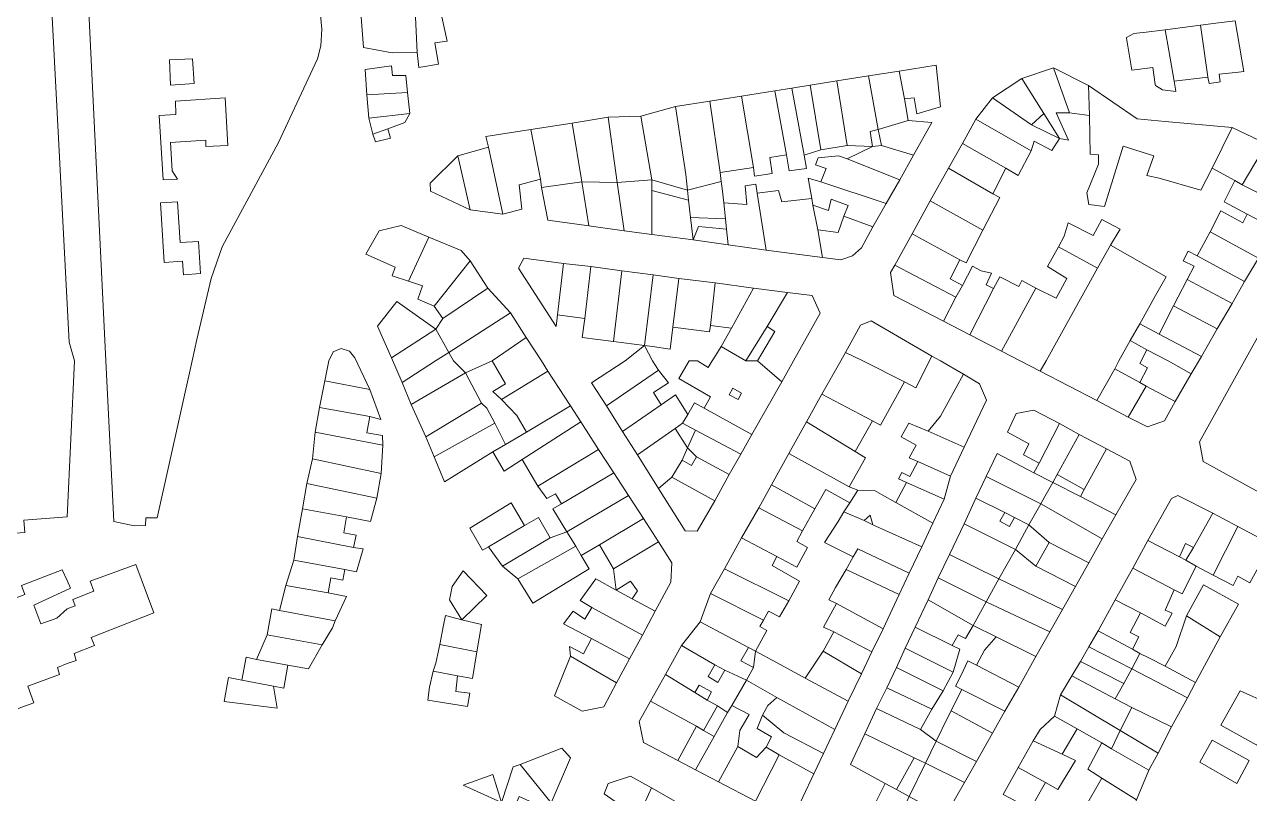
# Model space of a CAD drawing. Header units: inches. Extents: x 1138763 to 1140867, y 1050756 to 1053008.
# Drawn here: x 1140433.3 to 1140718.9, y 1051905.1 to 1052084.5 of the extents above; entities that cross this region are included whole.
import ezdxf

# ---------------------------------------------------------------- set-up
doc = ezdxf.new("R2010")
doc.units = ezdxf.units.IN
doc.header["$MEASUREMENT"] = 0
doc.layers.add('LimEdif_AM', color=44, linetype='Continuous', lineweight=5)

msp = doc.modelspace()

# ---------------------------------------------------------------- linework, layer by layer
at = {"layer": 'LimEdif_AM'}
for points in [[(1140523.94, 1052096.25), (1140527.94, 1052098.25), (1140530.56, 1052086.25), (1140531.81, 1052080.62), (1140528.94, 1052080.25), (1140529.81, 1052075.25), (1140525.19, 1052074.5), (1140524.81, 1052078), (1140523.94, 1052096.25)], [(1140458.81, 1051967.5), (1140454.06, 1051968.5), (1140452.19, 1052006), (1140447.94, 1052093.87), (1140500.44, 1052094.62), (1140501.69, 1052092.5), (1140502.56, 1052083.37), (1140502.31, 1052079.5), (1140501.56, 1052076.5), (1140492.44, 1052057), (1140479.31, 1052032.62), (1140476.81, 1052025.25), (1140473.44, 1052011), (1140472.31, 1052006), (1140464.19, 1051969.37), (1140461.56, 1051969.37), (1140461.44, 1051967.62), (1140458.81, 1051967.5)], [(1140524.81, 1052078), (1140518.94, 1052077.87), (1140512.31, 1052079.12), (1140511.06, 1052095.37), (1140523.94, 1052096.25), (1140524.81, 1052078)], [(1140367.69, 1052092.5), (1140439.31, 1052093.75), (1140443.69, 1052010.37), (1140444.94, 1052006), (1140443.19, 1051969.62), (1140433.06, 1051968.87), (1140433.31, 1051966), (1140424.44, 1051965.37)], [(1140700.04, 1052078.46), (1140701.31, 1052071.25), (1140701.61, 1052069.37), (1140701.69, 1052068.87), (1140698.56, 1052069.25), (1140696.94, 1052070.25), (1140696.91, 1052070.47), (1140696.31, 1052074.5), (1140691.44, 1052073.87), (1140690.22, 1052081.29), (1140690.19, 1052081.5), (1140691.94, 1052082.37), (1140693.33, 1052082.54), (1140694.15, 1052082.64), (1140699.19, 1052083.25), (1140700.04, 1052078.46)], [(1140709.19, 1052072.25), (1140709.14, 1052072.24), (1140701.31, 1052071.25), (1140700.04, 1052078.46), (1140699.19, 1052083.25), (1140707.44, 1052084.37), (1140709.19, 1052072.25)], [(1140711.64, 1052071.06), (1140709.44, 1052070.75), (1140709.2, 1052072.21), (1140709.19, 1052072.25), (1140707.44, 1052084.37), (1140711.62, 1052084.89), (1140715.56, 1052085.37), (1140717.56, 1052073.5), (1140716.31, 1052073.36), (1140711.81, 1052072.87), (1140712.06, 1052071.12), (1140711.64, 1052071.06)], [(1140467.31, 1052070.37), (1140472.81, 1052070.75), (1140472.44, 1052076.5), (1140467.06, 1052076.25), (1140467.31, 1052070.37)], [(1140467.31, 1052070.37), (1140467.06, 1052076.25), (1140472.44, 1052076.5), (1140472.81, 1052070.75), (1140467.31, 1052070.37)], [(1140522.56, 1052068.62), (1140513.06, 1052068.12), (1140512.69, 1052074), (1140518.81, 1052074.87), (1140519.06, 1052072.62), (1140522.19, 1052072.62), (1140522.56, 1052068.62)], [(1140638.44, 1052067.12), (1140637.19, 1052073.62), (1140645.81, 1052075), (1140646.81, 1052065.25), (1140641.31, 1052063.62), (1140640.69, 1052067.37), (1140638.44, 1052067.12)], [(1140665.81, 1052071.87), (1140673.19, 1052074.37), (1140676.94, 1052063.87), (1140673.81, 1052063.87), (1140676.69, 1052057.5), (1140674.56, 1052057.87), (1140670.94, 1052063.75), (1140665.81, 1052071.87)], [(1140673.19, 1052074.37), (1140681.31, 1052070.25), (1140681.56, 1052063.25), (1140676.94, 1052063.87), (1140673.19, 1052074.37)], [(1140616.44, 1052070.37), (1140622.69, 1052071.37), (1140625.06, 1052056.25), (1140618.94, 1052055.25), (1140616.44, 1052070.37)], [(1140622.69, 1052071.37), (1140630.06, 1052072.5), (1140632.31, 1052060), (1140630.44, 1052059.5), (1140630.94, 1052056), (1140625.06, 1052056.25), (1140622.69, 1052071.37)], [(1140630.06, 1052072.5), (1140637.19, 1052073.62), (1140638.44, 1052067.12), (1140639.31, 1052062.12), (1140632.31, 1052060), (1140630.06, 1052072.5)], [(1140658.94, 1052067.37), (1140665.81, 1052071.87), (1140670.94, 1052063.75), (1140668.06, 1052061.12), (1140658.94, 1052067.37)], [(1140522.56, 1052068.62), (1140523.06, 1052063.75), (1140513.56, 1052062.62), (1140513.06, 1052068.12), (1140522.56, 1052068.62)], [(1140600.44, 1052067.75), (1140608.19, 1052069), (1140610.94, 1052054.12), (1140607.06, 1052053.5), (1140607.56, 1052049.75), (1140603.44, 1052049.12), (1140603.19, 1052051.12), (1140600.44, 1052067.75)], [(1140608.19, 1052069), (1140612.19, 1052069.62), (1140615.06, 1052054), (1140615.56, 1052050.87), (1140611.56, 1052050.37), (1140610.94, 1052054.12), (1140608.19, 1052069)], [(1140612.19, 1052069.62), (1140616.44, 1052070.37), (1140618.94, 1052055.25), (1140615.06, 1052054), (1140612.19, 1052069.62)], [(1140681.31, 1052070.25), (1140692.69, 1052062.5), (1140699.19, 1052061.87), (1140714.81, 1052060.5), (1140710.19, 1052051), (1140707.56, 1052045.87), (1140697.81, 1052048.62), (1140694.94, 1052049.25), (1140696.56, 1052053.87), (1140689.44, 1052056.12), (1140685.06, 1052042), (1140681.44, 1052042.5), (1140680.94, 1052045.25), (1140683.69, 1052051.87), (1140683.69, 1052054.12), (1140681.69, 1052054.25), (1140681.56, 1052063.25), (1140681.31, 1052070.25)], [(1140465.56, 1052048.25), (1140468.94, 1052048.37), (1140467.69, 1052050.37), (1140467.31, 1052057), (1140475.56, 1052057.5), (1140475.56, 1052056), (1140480.69, 1052056.25), (1140480.06, 1052067.37), (1140468.44, 1052066.62), (1140468.56, 1052063.5), (1140464.69, 1052063.25), (1140465.56, 1052048.25)], [(1140465.56, 1052048.25), (1140464.69, 1052063.25), (1140468.56, 1052063.5), (1140468.44, 1052066.62), (1140480.06, 1052067.37), (1140480.69, 1052056.25), (1140475.56, 1052056), (1140475.56, 1052057.5), (1140467.31, 1052057), (1140467.69, 1052050.37), (1140468.94, 1052048.37), (1140465.56, 1052048.25)], [(1140585.06, 1052065.37), (1140593.06, 1052066.62), (1140595.44, 1052050), (1140595.69, 1052047.87), (1140587.81, 1052045.87), (1140587.44, 1052049.5), (1140585.06, 1052065.37)], [(1140593.06, 1052066.62), (1140600.44, 1052067.75), (1140603.19, 1052051.12), (1140595.44, 1052050), (1140593.06, 1052066.62)], [(1140655.06, 1052062.37), (1140658.94, 1052067.37), (1140668.06, 1052061.12), (1140674.56, 1052057.87), (1140672.81, 1052055.12), (1140668.69, 1052057.25), (1140667.94, 1052055), (1140655.06, 1052062.37)], [(1140523.06, 1052063.75), (1140521.94, 1052061.62), (1140517.94, 1052060.12), (1140514.44, 1052058.87), (1140513.56, 1052062.62), (1140523.06, 1052063.75)], [(1140560.94, 1052061.5), (1140569.31, 1052062.87), (1140571.44, 1052047.62), (1140563.19, 1052047.75), (1140560.94, 1052061.5)], [(1140569.31, 1052062.87), (1140576.94, 1052063.12), (1140579.56, 1052048.25), (1140571.44, 1052047.62), (1140569.31, 1052062.87)], [(1140576.94, 1052063.12), (1140585.06, 1052065.37), (1140587.44, 1052049.5), (1140587.81, 1052045.87), (1140579.56, 1052048.25), (1140576.94, 1052063.12)], [(1140681.56, 1052063.25), (1140681.69, 1052054.25), (1140683.69, 1052054.12), (1140683.69, 1052051.87), (1140680.94, 1052045.25), (1140681.44, 1052042.5), (1140685.06, 1052042), (1140689.44, 1052056.12), (1140696.56, 1052053.87), (1140694.94, 1052049.25), (1140697.81, 1052048.62), (1140707.56, 1052045.87), (1140710.19, 1052051), (1140715.44, 1052048.12), (1140712.94, 1052043.12), (1140718.31, 1052040.25), (1140717.31, 1052038.25), (1140712.19, 1052041), (1140709.69, 1052036.12), (1140706.69, 1052030.5), (1140704.56, 1052031.62), (1140703.44, 1052029.37), (1140705.94, 1052028.12), (1140704.31, 1052025), (1140701.19, 1052018.87), (1140697.81, 1052012.25), (1140693.31, 1052014.62), (1140696.94, 1052021.25), (1140699.44, 1052025.62), (1140686.44, 1052033), (1140688.69, 1052036.75), (1140684.44, 1052039), (1140682.44, 1052035.25), (1140676.56, 1052038.25), (1140675.69, 1052035.12), (1140674.31, 1052032.62), (1140671.81, 1052028), (1140676.31, 1052025.25), (1140673.81, 1052020.62), (1140669.06, 1052023), (1140665.81, 1052024.75), (1140665.06, 1052023.37), (1140660.69, 1052025.62), (1140659.19, 1052022.87), (1140657.44, 1052023.75), (1140658.69, 1052026.5), (1140656.31, 1052027), (1140654.31, 1052028.12), (1140651.94, 1052023.62), (1140649.06, 1052025.12), (1140651.31, 1052029.62), (1140652.81, 1052028.87), (1140656.69, 1052036.5), (1140660.69, 1052044.12), (1140659.06, 1052045), (1140662.06, 1052051), (1140664.94, 1052049.25), (1140667.94, 1052055), (1140668.69, 1052057.25), (1140672.81, 1052055.12), (1140674.56, 1052057.87), (1140676.69, 1052057.5), (1140673.81, 1052063.87), (1140676.94, 1052063.87), (1140681.56, 1052063.25)], [(1140670.94, 1052063.75), (1140674.56, 1052057.87), (1140668.06, 1052061.12), (1140670.94, 1052063.75)], [(1140517.94, 1052060.12), (1140518.56, 1052058), (1140515.06, 1052057.12), (1140514.44, 1052058.87), (1140517.94, 1052060.12)], [(1140541.44, 1052055.87), (1140540.81, 1052058.37), (1140551.31, 1052060), (1140553.56, 1052048.37), (1140548.56, 1052047.12), (1140549.19, 1052041.37), (1140544.81, 1052040.25), (1140541.44, 1052055.87)], [(1140551.31, 1052060), (1140560.94, 1052061.5), (1140563.19, 1052047.75), (1140553.81, 1052046.5), (1140553.56, 1052048.37), (1140551.31, 1052060)], [(1140633.06, 1052056.25), (1140630.94, 1052056), (1140630.44, 1052059.5), (1140632.31, 1052060), (1140633.06, 1052056.25)], [(1140639.31, 1052062.12), (1140644.81, 1052061.62), (1140640.56, 1052054), (1140633.06, 1052056.25), (1140632.31, 1052060), (1140639.31, 1052062.12)], [(1140651.94, 1052056.75), (1140655.06, 1052062.37), (1140667.94, 1052055), (1140664.94, 1052049.25), (1140662.06, 1052051), (1140651.94, 1052056.75)], [(1140714.81, 1052060.5), (1140722.81, 1052056.62), (1140717.19, 1052047.12), (1140715.44, 1052048.12), (1140710.19, 1052051), (1140714.81, 1052060.5)], [(1140534.31, 1052053.87), (1140541.44, 1052055.87), (1140544.81, 1052040.25), (1140537.19, 1052041.25), (1140534.31, 1052053.87)], [(1140630.94, 1052056), (1140625.06, 1052053.12), (1140623.06, 1052053.87), (1140618.31, 1052053.37), (1140617.69, 1052051.75), (1140620.19, 1052050.87), (1140618.94, 1052047.75), (1140615.94, 1052048.62), (1140616.81, 1052043.87), (1140609.81, 1052043.12), (1140609.06, 1052045.75), (1140604.06, 1052045.12), (1140603.81, 1052047.25), (1140601.31, 1052046.87), (1140601.69, 1052042.5), (1140596.31, 1052042.87), (1140595.94, 1052046.25), (1140595.69, 1052047.87), (1140595.44, 1052050), (1140603.19, 1052051.12), (1140603.44, 1052049.12), (1140607.56, 1052049.75), (1140607.06, 1052053.5), (1140610.94, 1052054.12), (1140611.56, 1052050.37), (1140615.56, 1052050.87), (1140615.06, 1052054), (1140618.94, 1052055.25), (1140625.06, 1052056.25), (1140630.94, 1052056)], [(1140633.06, 1052056.25), (1140640.56, 1052054), (1140637.31, 1052048.25), (1140625.06, 1052053.12), (1140630.94, 1052056), (1140633.06, 1052056.25)], [(1140648.69, 1052051), (1140651.94, 1052056.75), (1140662.06, 1052051), (1140659.06, 1052045), (1140648.69, 1052051)], [(1140722.81, 1052056.62), (1140730.44, 1052052.75), (1140731.69, 1052048.75), (1140727.69, 1052041.87), (1140717.19, 1052047.12), (1140722.81, 1052056.62)], [(1140537.19, 1052041.25), (1140527.94, 1052045.62), (1140527.81, 1052047.5), (1140534.31, 1052053.87), (1140537.19, 1052041.25)], [(1140637.31, 1052048.25), (1140634.19, 1052042.75), (1140618.94, 1052047.75), (1140620.19, 1052050.87), (1140617.69, 1052051.75), (1140618.31, 1052053.37), (1140623.06, 1052053.87), (1140625.06, 1052053.12), (1140637.31, 1052048.25)], [(1140618.94, 1052047.75), (1140634.19, 1052042.75), (1140631.06, 1052037.25), (1140624.31, 1052039.75), (1140625.31, 1052042.25), (1140621.31, 1052043.75), (1140620.69, 1052041.12), (1140617.06, 1052042.37), (1140616.81, 1052043.87), (1140615.94, 1052048.62), (1140618.94, 1052047.75)], [(1140659.06, 1052045), (1140660.69, 1052044.12), (1140656.69, 1052036.5), (1140644.44, 1052043.37), (1140648.69, 1052051), (1140659.06, 1052045)], [(1140563.19, 1052047.75), (1140564.81, 1052037.5), (1140555.31, 1052038.87), (1140553.81, 1052046.5), (1140563.19, 1052047.75)], [(1140571.44, 1052047.62), (1140573.06, 1052036.37), (1140564.81, 1052037.5), (1140563.19, 1052047.75), (1140571.44, 1052047.62)], [(1140579.56, 1052048.25), (1140579.56, 1052045.75), (1140579.56, 1052035.5), (1140573.06, 1052036.37), (1140571.44, 1052047.62), (1140579.56, 1052048.25)], [(1140587.81, 1052045.87), (1140588.06, 1052043.5), (1140579.56, 1052045.75), (1140579.56, 1052048.25), (1140587.81, 1052045.87)], [(1140588.06, 1052043.5), (1140588.56, 1052039.5), (1140589.19, 1052034.25), (1140579.56, 1052035.5), (1140579.56, 1052045.75), (1140588.06, 1052043.5)], [(1140595.69, 1052047.87), (1140595.94, 1052046.25), (1140596.31, 1052042.87), (1140596.69, 1052039.12), (1140588.56, 1052039.5), (1140588.06, 1052043.5), (1140587.81, 1052045.87), (1140595.69, 1052047.87)], [(1140604.06, 1052045.12), (1140606.19, 1052031.87), (1140597.31, 1052033.12), (1140596.94, 1052036.75), (1140596.69, 1052039.12), (1140596.31, 1052042.87), (1140601.69, 1052042.5), (1140601.31, 1052046.87), (1140603.81, 1052047.25), (1140604.06, 1052045.12)], [(1140616.81, 1052043.87), (1140617.06, 1052042.37), (1140618.19, 1052036.62), (1140619.31, 1052030.12), (1140606.19, 1052031.87), (1140604.06, 1052045.12), (1140609.06, 1052045.75), (1140609.81, 1052043.12), (1140616.81, 1052043.87)], [(1140717.19, 1052047.12), (1140727.69, 1052041.87), (1140724.81, 1052036.87), (1140718.31, 1052040.25), (1140712.94, 1052043.12), (1140715.44, 1052048.12), (1140717.19, 1052047.12)], [(1140470.31, 1052026.12), (1140474.31, 1052026.37), (1140473.81, 1052033.87), (1140469.56, 1052033.62), (1140468.94, 1052043.12), (1140464.94, 1052042.87), (1140465.81, 1052029), (1140470.06, 1052029.25), (1140470.31, 1052026.12)], [(1140470.31, 1052026.12), (1140470.06, 1052029.25), (1140465.81, 1052029), (1140464.94, 1052042.87), (1140468.94, 1052043.12), (1140469.56, 1052033.62), (1140473.81, 1052033.87), (1140474.31, 1052026.37), (1140470.31, 1052026.12)], [(1140624.31, 1052039.75), (1140622.94, 1052036), (1140618.19, 1052036.62), (1140617.06, 1052042.37), (1140620.69, 1052041.12), (1140621.31, 1052043.75), (1140625.31, 1052042.25), (1140624.31, 1052039.75)], [(1140656.69, 1052036.5), (1140652.81, 1052028.87), (1140651.31, 1052029.62), (1140640.19, 1052035.62), (1140644.44, 1052043.37), (1140656.69, 1052036.5)], [(1140631.06, 1052037.25), (1140628.44, 1052032.37), (1140626.31, 1052030.5), (1140623.56, 1052029.62), (1140619.31, 1052030.12), (1140618.19, 1052036.62), (1140622.94, 1052036), (1140624.31, 1052039.75), (1140631.06, 1052037.25)], [(1140724.81, 1052036.87), (1140720.94, 1052030), (1140709.69, 1052036.12), (1140712.19, 1052041), (1140717.31, 1052038.25), (1140718.31, 1052040.25), (1140724.81, 1052036.87)], [(1140527.56, 1052034.87), (1140522.81, 1052024.62), (1140518.94, 1052025.87), (1140519.69, 1052027.87), (1140512.81, 1052030.87), (1140515.94, 1052036.37), (1140521.06, 1052037.62), (1140527.56, 1052034.87)], [(1140596.69, 1052039.12), (1140596.94, 1052036.75), (1140590.44, 1052037.37), (1140589.19, 1052034.25), (1140588.56, 1052039.5), (1140596.69, 1052039.12)], [(1140596.94, 1052036.75), (1140597.31, 1052033.12), (1140589.19, 1052034.25), (1140590.44, 1052037.37), (1140596.94, 1052036.75)], [(1140686.44, 1052033), (1140683.44, 1052027.62), (1140674.31, 1052032.62), (1140675.69, 1052035.12), (1140676.56, 1052038.25), (1140682.44, 1052035.25), (1140684.44, 1052039), (1140688.69, 1052036.75), (1140686.44, 1052033)], [(1140527.56, 1052034.87), (1140535.06, 1052031.75), (1140537.19, 1052029.37), (1140528.81, 1052018.75), (1140524.94, 1052020.37), (1140526.06, 1052023.5), (1140522.81, 1052024.62), (1140527.56, 1052034.87)], [(1140651.31, 1052029.62), (1140649.06, 1052025.12), (1140651.94, 1052023.62), (1140650.44, 1052020.87), (1140636.19, 1052028.37), (1140640.19, 1052035.62), (1140651.31, 1052029.62)], [(1140709.69, 1052036.12), (1140720.94, 1052030), (1140717.69, 1052024.5), (1140706.69, 1052030.5), (1140709.69, 1052036.12)], [(1140683.44, 1052027.62), (1140671.44, 1052006), (1140670.06, 1052003.62), (1140665.44, 1052006), (1140661.06, 1052008.25), (1140669.06, 1052023), (1140673.81, 1052020.62), (1140676.31, 1052025.25), (1140671.81, 1052028), (1140674.31, 1052032.62), (1140683.44, 1052027.62)], [(1140686.44, 1052033), (1140699.44, 1052025.62), (1140696.94, 1052021.25), (1140693.31, 1052014.62), (1140691.06, 1052010.75), (1140688.44, 1052006), (1140687.44, 1052004.12), (1140683.31, 1051996.75), (1140670.06, 1052003.62), (1140671.44, 1052006), (1140683.44, 1052027.62), (1140686.44, 1052033)], [(1140706.69, 1052030.5), (1140717.69, 1052024.5), (1140714.81, 1052019.37), (1140704.31, 1052025), (1140705.94, 1052028.12), (1140703.44, 1052029.37), (1140704.56, 1052031.62), (1140706.69, 1052030.5)], [(1140537.19, 1052029.37), (1140541.31, 1052023), (1140530.81, 1052015.87), (1140528.81, 1052018.75), (1140537.19, 1052029.37)], [(1140558.94, 1052028.75), (1140557.56, 1052016.75), (1140557.19, 1052014), (1140548.44, 1052027.62), (1140549.69, 1052030), (1140558.94, 1052028.75)], [(1140558.94, 1052028.75), (1140565.31, 1052028), (1140563.94, 1052015.87), (1140557.56, 1052016.75), (1140558.94, 1052028.75)], [(1140650.44, 1052020.87), (1140647.56, 1052015.25), (1140635.94, 1052021.25), (1140635.19, 1052026.62), (1140636.19, 1052028.37), (1140650.44, 1052020.87)], [(1140565.31, 1052028), (1140572.56, 1052027), (1140570.56, 1052010.5), (1140563.31, 1052011.5), (1140563.94, 1052015.87), (1140565.31, 1052028)], [(1140572.56, 1052027), (1140579.81, 1052026.12), (1140577.81, 1052009.62), (1140570.56, 1052010.5), (1140572.56, 1052027)], [(1140579.81, 1052026.12), (1140585.81, 1052025.25), (1140584.44, 1052013.87), (1140583.81, 1052008.75), (1140579.69, 1052009.37), (1140577.81, 1052009.62), (1140579.81, 1052026.12)], [(1140659.19, 1052022.87), (1140653.69, 1052012.12), (1140647.56, 1052015.25), (1140650.44, 1052020.87), (1140651.94, 1052023.62), (1140654.31, 1052028.12), (1140656.31, 1052027), (1140658.69, 1052026.5), (1140657.44, 1052023.75), (1140659.19, 1052022.87)], [(1140669.06, 1052023), (1140661.06, 1052008.25), (1140653.69, 1052012.12), (1140659.19, 1052022.87), (1140660.69, 1052025.62), (1140665.06, 1052023.37), (1140665.81, 1052024.75), (1140669.06, 1052023)], [(1140541.31, 1052023), (1140546.56, 1052017.25), (1140532.19, 1052008), (1140529.19, 1052013.37), (1140530.81, 1052015.87), (1140541.31, 1052023)], [(1140585.81, 1052025.25), (1140594.31, 1052024.25), (1140593.19, 1052014.25), (1140592.94, 1052012.75), (1140584.44, 1052013.87), (1140585.81, 1052025.25)], [(1140594.31, 1052024.25), (1140603.19, 1052023), (1140598.06, 1052013.62), (1140593.19, 1052014.25), (1140594.31, 1052024.25)], [(1140603.19, 1052023), (1140611.19, 1052022), (1140606.44, 1052014), (1140601.44, 1052006), (1140595.69, 1052009.37), (1140598.06, 1052013.62), (1140603.19, 1052023)], [(1140714.81, 1052019.37), (1140711.31, 1052013.5), (1140701.19, 1052018.87), (1140704.31, 1052025), (1140714.81, 1052019.37)], [(1140529.19, 1052013.37), (1140518.81, 1052006.75), (1140515.56, 1052014.12), (1140520.06, 1052019.87), (1140529.19, 1052013.37)], [(1140611.19, 1052022), (1140616.94, 1052021.25), (1140618.81, 1052017.12), (1140612.56, 1052006), (1140609.81, 1052001.12), (1140604.19, 1052006), (1140608.19, 1052012.87), (1140606.44, 1052014), (1140611.19, 1052022)], [(1140546.56, 1052017.25), (1140550.19, 1052011.5), (1140542.31, 1052006), (1140536.06, 1052003.25), (1140533.31, 1052006), (1140532.19, 1052008), (1140546.56, 1052017.25)], [(1140711.31, 1052013.5), (1140707.69, 1052007), (1140697.81, 1052012.25), (1140701.19, 1052018.87), (1140711.31, 1052013.5)], [(1140598.06, 1052013.62), (1140595.69, 1052009.37), (1140594.44, 1052007.37), (1140593.56, 1052006), (1140592.69, 1052004.5), (1140590.19, 1052006), (1140588.19, 1052006), (1140585.81, 1052001.87), (1140593.19, 1051997.62), (1140591.69, 1051995), (1140589.44, 1051996.25), (1140587.94, 1051993.5), (1140585.06, 1051998.12), (1140581.69, 1051995.75), (1140579.94, 1051998.62), (1140583.44, 1052000.87), (1140581.06, 1052003.87), (1140579.69, 1052006), (1140577.81, 1052009.62), (1140579.69, 1052009.37), (1140583.81, 1052008.75), (1140584.44, 1052013.87), (1140592.94, 1052012.75), (1140593.19, 1052014.25), (1140598.06, 1052013.62)], [(1140624.69, 1052008), (1140628.19, 1052014.37), (1140630.69, 1052015.37), (1140644.81, 1052007.12), (1140641.06, 1051999.75), (1140638.44, 1052001.12), (1140628.69, 1052006), (1140624.69, 1052008)], [(1140697.81, 1052012.25), (1140707.69, 1052007), (1140705.31, 1052003), (1140699.94, 1052006), (1140694.94, 1052008.62), (1140691.06, 1052010.75), (1140693.31, 1052014.62), (1140697.81, 1052012.25)], [(1140732.44, 1052008.75), (1140736.31, 1052006.62), (1140747.56, 1052000.62), (1140740.31, 1051987.12), (1140731.06, 1051969.87), (1140708.06, 1051982.5), (1140707.19, 1051987.12), (1140717.69, 1052006), (1140722.31, 1052014.25), (1140732.44, 1052008.75)], [(1140532.19, 1052008), (1140529.06, 1052006), (1140521.31, 1052001), (1140518.81, 1052006.75), (1140529.19, 1052013.37), (1140532.19, 1052008)], [(1140550.19, 1052011.5), (1140553.81, 1052006), (1140555.31, 1052003.62), (1140544.44, 1051997), (1140542.44, 1051998.87), (1140545.44, 1052000.62), (1140542.31, 1052006), (1140550.19, 1052011.5)], [(1140606.44, 1052014), (1140608.19, 1052012.87), (1140604.19, 1052006), (1140601.44, 1052006), (1140606.44, 1052014)], [(1140503.31, 1052001.37), (1140504.19, 1052006), (1140505.19, 1052008.12), (1140507.06, 1052008.87), (1140509.06, 1052008.25), (1140510.31, 1052006.75), (1140513.81, 1051999.37), (1140503.31, 1052001.37)], [(1140581.06, 1052003.87), (1140568.94, 1051995.5), (1140565.44, 1052000.87), (1140573.31, 1052006), (1140577.81, 1052009.62), (1140579.69, 1052006), (1140581.06, 1052003.87)], [(1140601.44, 1052006), (1140604.19, 1052006), (1140609.81, 1052001.12), (1140602.81, 1051988.87), (1140591.69, 1051995), (1140593.19, 1051997.62), (1140585.81, 1052001.87), (1140588.19, 1052006), (1140590.19, 1052006), (1140592.69, 1052004.5), (1140593.56, 1052006), (1140594.44, 1052007.37), (1140595.69, 1052009.37), (1140601.44, 1052006)], [(1140694.94, 1052008.62), (1140693.31, 1052005.37), (1140695.06, 1052004.37), (1140693.31, 1052001), (1140687.44, 1052004.12), (1140688.44, 1052006), (1140691.06, 1052010.75), (1140694.94, 1052008.62)], [(1140705.31, 1052003), (1140701.56, 1051996.5), (1140694.81, 1052000.12), (1140693.31, 1052001), (1140695.06, 1052004.37), (1140693.31, 1052005.37), (1140694.94, 1052008.62), (1140699.94, 1052006), (1140705.31, 1052003)], [(1140536.06, 1052003.25), (1140523.44, 1051995.87), (1140521.31, 1052001), (1140529.06, 1052006), (1140532.19, 1052008), (1140533.31, 1052006), (1140536.06, 1052003.25)], [(1140542.31, 1052006), (1140545.44, 1052000.62), (1140542.44, 1051998.87), (1140544.44, 1051997), (1140548.06, 1051993.25), (1140550.31, 1051989.37), (1140545.44, 1051986.5), (1140542.94, 1051991.5), (1140541.06, 1051995), (1140539.81, 1051996.12), (1140536.06, 1052003.25), (1140542.31, 1052006)], [(1140638.44, 1052001.12), (1140632.81, 1051991), (1140630.94, 1051992), (1140619.19, 1051998.25), (1140623.56, 1052006), (1140624.69, 1052008), (1140628.69, 1052006), (1140638.44, 1052001.12)], [(1140644.81, 1052007.12), (1140646.81, 1052006), (1140652.19, 1052002.87), (1140646.81, 1051993.12), (1140643.94, 1051989.62), (1140639.44, 1051991.5), (1140637.69, 1051988.25), (1140641.19, 1051986.37), (1140639.56, 1051983.37), (1140641.56, 1051982.5), (1140639.69, 1051979), (1140637.81, 1051980), (1140637.06, 1051978.5), (1140638.94, 1051977.62), (1140636.44, 1051973), (1140633.06, 1051974.87), (1140631.44, 1051975.75), (1140627.56, 1051975.87), (1140625.56, 1051976.62), (1140629.31, 1051983.37), (1140626.94, 1051984.87), (1140630.94, 1051992), (1140632.81, 1051991), (1140638.44, 1052001.12), (1140641.06, 1051999.75), (1140644.81, 1052007.12)], [(1140539.81, 1051996.12), (1140526.81, 1051988.25), (1140523.44, 1051995.87), (1140536.06, 1052003.25), (1140539.81, 1051996.12)], [(1140555.31, 1052003.62), (1140560.56, 1051995.5), (1140550.31, 1051989.37), (1140548.06, 1051993.25), (1140544.44, 1051997), (1140555.31, 1052003.62)], [(1140581.69, 1051995.75), (1140572.69, 1051989.5), (1140568.94, 1051995.5), (1140581.06, 1052003.87), (1140583.44, 1052000.87), (1140579.94, 1051998.62), (1140581.69, 1051995.75)], [(1140652.19, 1052002.87), (1140655.94, 1052000.62), (1140657.56, 1051996.87), (1140652.31, 1051985.87), (1140643.94, 1051989.62), (1140646.81, 1051993.12), (1140652.19, 1052002.87)], [(1140693.31, 1052001), (1140694.81, 1052000.12), (1140690.56, 1051992.87), (1140683.31, 1051996.75), (1140687.44, 1052004.12), (1140693.31, 1052001)], [(1140513.81, 1051999.37), (1140516.31, 1051992.37), (1140513.81, 1051993), (1140502.06, 1051995.12), (1140503.31, 1052001.37), (1140513.81, 1051999.37)], [(1140701.56, 1051996.5), (1140699.06, 1051992), (1140695.06, 1051990.62), (1140690.56, 1051992.87), (1140694.81, 1052000.12), (1140701.56, 1051996.5)], [(1140587.94, 1051993.5), (1140586.69, 1051991.5), (1140584.94, 1051990.25), (1140576.19, 1051984.12), (1140572.69, 1051989.5), (1140581.69, 1051995.75), (1140585.06, 1051998.12), (1140587.94, 1051993.5)], [(1140599.69, 1051997), (1140600.44, 1051998.5), (1140598.44, 1051999.62), (1140597.56, 1051998.12), (1140599.69, 1051997)], [(1140599.69, 1051997), (1140597.56, 1051998.12), (1140598.44, 1051999.62), (1140600.44, 1051998.5), (1140599.69, 1051997)], [(1140630.94, 1051992), (1140626.94, 1051984.87), (1140615.56, 1051991.75), (1140619.19, 1051998.25), (1140630.94, 1051992)], [(1140513.81, 1051993), (1140513.06, 1051989.25), (1140516.69, 1051988.62), (1140516.81, 1051986.37), (1140501.06, 1051989.37), (1140502.06, 1051995.12), (1140513.81, 1051993)], [(1140542.94, 1051991.5), (1140528.81, 1051983.62), (1140526.81, 1051988.25), (1140539.81, 1051996.12), (1140541.06, 1051995), (1140542.94, 1051991.5)], [(1140560.56, 1051995.5), (1140562.94, 1051991.75), (1140549.31, 1051983), (1140545.06, 1051980.25), (1140542.44, 1051984.75), (1140545.44, 1051986.5), (1140550.31, 1051989.37), (1140560.56, 1051995.5)], [(1140591.69, 1051995), (1140602.81, 1051988.87), (1140600.31, 1051984.25), (1140589.69, 1051989.87), (1140586.69, 1051991.5), (1140587.94, 1051993.5), (1140589.44, 1051996.25), (1140591.69, 1051995)], [(1140674.56, 1051991.37), (1140669.81, 1051982.12), (1140666.19, 1051984.12), (1140667.44, 1051986.62), (1140662.44, 1051989.37), (1140664.44, 1051993.75), (1140668.56, 1051994.5), (1140674.56, 1051991.37)], [(1140545.44, 1051986.5), (1140542.44, 1051984.75), (1140531.19, 1051977.75), (1140528.81, 1051983.62), (1140542.94, 1051991.5), (1140545.44, 1051986.5)], [(1140562.94, 1051991.75), (1140567.06, 1051985.37), (1140552.94, 1051976.75), (1140549.31, 1051983), (1140562.94, 1051991.75)], [(1140586.69, 1051991.5), (1140589.69, 1051989.87), (1140587.81, 1051985.75), (1140584.94, 1051990.25), (1140586.69, 1051991.5)], [(1140626.94, 1051984.87), (1140629.31, 1051983.37), (1140625.56, 1051976.62), (1140611.44, 1051984.37), (1140615.56, 1051991.75), (1140626.94, 1051984.87)], [(1140652.31, 1051985.87), (1140649.19, 1051979.12), (1140641.56, 1051982.5), (1140639.56, 1051983.37), (1140641.19, 1051986.37), (1140637.69, 1051988.25), (1140639.44, 1051991.5), (1140643.94, 1051989.62), (1140652.31, 1051985.87)], [(1140674.56, 1051991.37), (1140679.19, 1051988.87), (1140674.06, 1051979.5), (1140673.06, 1051977.62), (1140668.56, 1051979.87), (1140669.81, 1051982.12), (1140674.56, 1051991.37)], [(1140516.81, 1051986.37), (1140516.44, 1051979.75), (1140500.44, 1051983.12), (1140501.06, 1051989.37), (1140516.81, 1051986.37)], [(1140587.81, 1051985.75), (1140586.56, 1051982.87), (1140584.19, 1051978.87), (1140581.06, 1051976.25), (1140576.19, 1051984.12), (1140584.94, 1051990.25), (1140587.81, 1051985.75)], [(1140589.69, 1051989.87), (1140600.31, 1051984.25), (1140597.56, 1051979.5), (1140589.94, 1051983.62), (1140587.81, 1051985.75), (1140589.69, 1051989.87)], [(1140679.19, 1051988.87), (1140685.56, 1051985.5), (1140680.31, 1051976), (1140674.06, 1051979.5), (1140679.19, 1051988.87)], [(1140589.94, 1051983.62), (1140588.81, 1051981.62), (1140586.56, 1051982.87), (1140587.81, 1051985.75), (1140589.94, 1051983.62)], [(1140685.56, 1051985.5), (1140690.94, 1051982.62), (1140692.44, 1051978.37), (1140687.69, 1051970.12), (1140679.44, 1051974.37), (1140680.31, 1051976), (1140685.56, 1051985.5)], [(1140516.44, 1051979.75), (1140515.44, 1051974), (1140499.06, 1051977.37), (1140500.44, 1051983.12), (1140516.44, 1051979.75)], [(1140567.06, 1051985.37), (1140570.69, 1051979.87), (1140558.44, 1051972.62), (1140557.06, 1051975), (1140555.06, 1051973.87), (1140552.94, 1051976.75), (1140567.06, 1051985.37)], [(1140589.94, 1051983.62), (1140597.56, 1051979.5), (1140594.19, 1051973.37), (1140584.19, 1051978.87), (1140586.56, 1051982.87), (1140588.81, 1051981.62), (1140589.94, 1051983.62)], [(1140607.44, 1051977.12), (1140611.44, 1051984.37), (1140625.56, 1051976.62), (1140627.56, 1051975.87), (1140625.69, 1051972.87), (1140620.06, 1051976), (1140617.56, 1051971.5), (1140607.44, 1051977.12)], [(1140657.44, 1051979), (1140660.06, 1051984.37), (1140668.56, 1051979.87), (1140673.06, 1051977.62), (1140671.19, 1051974.37), (1140670.19, 1051972.62), (1140657.44, 1051979)], [(1140570.69, 1051979.87), (1140574.06, 1051974.62), (1140559.69, 1051966.12), (1140556.44, 1051971.5), (1140558.44, 1051972.62), (1140570.69, 1051979.87)], [(1140649.19, 1051979.12), (1140647.69, 1051973.75), (1140638.94, 1051977.62), (1140637.06, 1051978.5), (1140637.81, 1051980), (1140639.69, 1051979), (1140641.56, 1051982.5), (1140649.19, 1051979.12)], [(1140515.44, 1051974), (1140513.94, 1051968.5), (1140508.31, 1051969.62), (1140498.06, 1051971.5), (1140499.06, 1051977.37), (1140515.44, 1051974)], [(1140584.19, 1051978.87), (1140594.19, 1051973.37), (1140590.06, 1051966.25), (1140587.31, 1051966.37), (1140581.06, 1051976.25), (1140584.19, 1051978.87)], [(1140604.44, 1051971.75), (1140607.44, 1051977.12), (1140617.56, 1051971.5), (1140614.69, 1051966.37), (1140604.44, 1051971.75)], [(1140647.69, 1051973.75), (1140645.06, 1051968.12), (1140636.44, 1051973), (1140638.94, 1051977.62), (1140647.69, 1051973.75)], [(1140655.06, 1051974), (1140657.44, 1051979), (1140670.19, 1051972.62), (1140667.44, 1051967.75), (1140664.06, 1051969.5), (1140661.81, 1051970.62), (1140655.06, 1051974)], [(1140679.44, 1051974.37), (1140687.69, 1051970.12), (1140684.56, 1051964.5), (1140670.19, 1051972.62), (1140671.19, 1051974.37), (1140673.06, 1051977.62), (1140679.44, 1051974.37)], [(1140674.06, 1051979.5), (1140680.31, 1051976), (1140679.44, 1051974.37), (1140673.06, 1051977.62), (1140674.06, 1051979.5)], [(1140574.06, 1051974.62), (1140577.56, 1051969.25), (1140567.31, 1051963.12), (1140563.06, 1051960.62), (1140561.81, 1051962.75), (1140559.69, 1051966.12), (1140574.06, 1051974.62)], [(1140625.69, 1051972.87), (1140624.31, 1051970.75), (1140622.94, 1051968.5), (1140619.81, 1051963.62), (1140626.44, 1051960.25), (1140624.81, 1051957.37), (1140622.31, 1051953.12), (1140620.81, 1051950.25), (1140622.56, 1051949.37), (1140619.56, 1051943.87), (1140621.94, 1051942.75), (1140619.44, 1051938.25), (1140615.31, 1051932), (1140608.56, 1051935.62), (1140603.69, 1051938.25), (1140606.31, 1051943.12), (1140604.69, 1051944), (1140605.56, 1051945.5), (1140606.69, 1051947.62), (1140609.31, 1051946.25), (1140611.44, 1051950), (1140613.94, 1051954.62), (1140607.56, 1051958.25), (1140608.69, 1051960.37), (1140613.31, 1051957.87), (1140615.81, 1051962.5), (1140613.31, 1051963.87), (1140614.69, 1051966.37), (1140617.56, 1051971.5), (1140620.06, 1051976), (1140625.69, 1051972.87)], [(1140636.44, 1051973), (1140645.06, 1051968.12), (1140642.44, 1051962.62), (1140631.06, 1051967.75), (1140630.44, 1051970), (1140629.06, 1051968.75), (1140624.31, 1051970.75), (1140625.69, 1051972.87), (1140627.56, 1051975.87), (1140631.44, 1051975.75), (1140633.06, 1051974.87), (1140636.44, 1051973)], [(1140695.19, 1051964.12), (1140700.69, 1051973.87), (1140702.19, 1051974.62), (1140710.31, 1051970.5), (1140705.81, 1051962.5), (1140703.94, 1051963.37), (1140702.56, 1051960.25), (1140695.19, 1051964.12)], [(1140508.31, 1051969.62), (1140507.69, 1051965.87), (1140510.56, 1051965.37), (1140509.94, 1051962.5), (1140496.94, 1051965), (1140498.06, 1051971.5), (1140508.31, 1051969.62)], [(1140549.81, 1051967.62), (1140541.44, 1051962.62), (1140540.06, 1051961.87), (1140537.06, 1051967), (1140546.69, 1051972.87), (1140549.81, 1051967.62)], [(1140614.69, 1051966.37), (1140613.31, 1051963.87), (1140615.81, 1051962.5), (1140613.31, 1051957.87), (1140608.69, 1051960.37), (1140600.44, 1051964.75), (1140604.44, 1051971.75), (1140614.69, 1051966.37)], [(1140661.81, 1051970.62), (1140660.69, 1051968.62), (1140662.94, 1051967.37), (1140664.06, 1051969.5), (1140667.44, 1051967.75), (1140664.31, 1051962), (1140652.31, 1051968), (1140655.06, 1051974), (1140661.81, 1051970.62)], [(1140670.19, 1051972.62), (1140684.56, 1051964.5), (1140681.44, 1051958.87), (1140672.19, 1051963.62), (1140667.44, 1051967.75), (1140670.19, 1051972.62)], [(1140549.81, 1051967.62), (1140553.06, 1051969.5), (1140555.81, 1051964.75), (1140544.69, 1051958.12), (1140541.44, 1051962.62), (1140549.81, 1051967.62)], [(1140577.56, 1051969.25), (1140581.06, 1051963.75), (1140570.56, 1051957.5), (1140567.31, 1051963.12), (1140577.56, 1051969.25)], [(1140629.06, 1051968.75), (1140631.06, 1051967.75), (1140642.44, 1051962.62), (1140639.56, 1051956.5), (1140627.56, 1051962.12), (1140626.44, 1051960.25), (1140619.81, 1051963.62), (1140622.94, 1051968.5), (1140624.31, 1051970.75), (1140629.06, 1051968.75)], [(1140631.06, 1051967.75), (1140629.06, 1051968.75), (1140630.44, 1051970), (1140631.06, 1051967.75)], [(1140664.06, 1051969.5), (1140662.94, 1051967.37), (1140660.69, 1051968.62), (1140661.81, 1051970.62), (1140664.06, 1051969.5)], [(1140710.31, 1051970.5), (1140716.19, 1051967.37), (1140710.44, 1051956), (1140706.44, 1051958.12), (1140704.06, 1051959.5), (1140705.81, 1051962.5), (1140710.31, 1051970.5)], [(1140555.81, 1051964.75), (1140559.69, 1051966.12), (1140561.81, 1051962.75), (1140548.31, 1051955.12), (1140544.69, 1051958.12), (1140555.81, 1051964.75)], [(1140664.31, 1051962), (1140660.44, 1051955.12), (1140648.94, 1051960.87), (1140652.31, 1051968), (1140664.31, 1051962)], [(1140672.19, 1051963.62), (1140669.06, 1051958.12), (1140664.31, 1051962), (1140667.44, 1051967.75), (1140672.19, 1051963.62)], [(1140716.19, 1051967.37), (1140723.94, 1051963.25), (1140718.94, 1051954.25), (1140716.19, 1051955.75), (1140715.06, 1051953.62), (1140710.44, 1051956), (1140716.19, 1051967.37)], [(1140509.94, 1051962.5), (1140512.19, 1051962.12), (1140510.69, 1051956.75), (1140507.94, 1051957.37), (1140496.06, 1051959.5), (1140496.94, 1051965), (1140509.94, 1051962.5)], [(1140563.06, 1051960.62), (1140564.94, 1051957.5), (1140551.81, 1051949.5), (1140548.31, 1051955.12), (1140561.81, 1051962.75), (1140563.06, 1051960.62)], [(1140581.06, 1051963.75), (1140584.19, 1051958.87), (1140583.94, 1051954.37), (1140580.31, 1051947.62), (1140574.94, 1051950.5), (1140576.19, 1051952.37), (1140574.56, 1051954.62), (1140571.19, 1051952.5), (1140570.56, 1051957.5), (1140581.06, 1051963.75)], [(1140608.69, 1051960.37), (1140607.56, 1051958.25), (1140613.94, 1051954.62), (1140611.44, 1051950), (1140596.44, 1051957.5), (1140600.44, 1051964.75), (1140608.69, 1051960.37)], [(1140681.44, 1051958.87), (1140678.31, 1051953.37), (1140669.06, 1051958.12), (1140672.19, 1051963.62), (1140681.44, 1051958.87)], [(1140702.56, 1051960.25), (1140704.06, 1051959.5), (1140706.44, 1051958.12), (1140703.19, 1051951.62), (1140701.31, 1051952.62), (1140691.69, 1051957.62), (1140695.19, 1051964.12), (1140702.56, 1051960.25)], [(1140705.81, 1051962.5), (1140704.06, 1051959.5), (1140702.56, 1051960.25), (1140703.94, 1051963.37), (1140705.81, 1051962.5)], [(1140626.44, 1051960.25), (1140627.56, 1051962.12), (1140639.56, 1051956.5), (1140637.19, 1051951.5), (1140624.81, 1051957.37), (1140626.44, 1051960.25)], [(1140646.31, 1051955.37), (1140648.94, 1051960.87), (1140660.44, 1051955.12), (1140657.44, 1051949.75), (1140646.31, 1051955.37)], [(1140669.06, 1051958.12), (1140678.31, 1051953.37), (1140675.31, 1051948), (1140660.44, 1051955.12), (1140664.31, 1051962), (1140669.06, 1051958.12)], [(1140430.69, 1051950.5), (1140433.31, 1051951.5), (1140432.56, 1051953.62), (1140442.06, 1051957.25), (1140443.19, 1051954.75), (1140443.94, 1051953), (1140435.44, 1051949), (1140437.06, 1051944.62), (1140440.81, 1051946), (1140443.19, 1051948.12), (1140445.06, 1051948.87), (1140444.56, 1051950.37), (1140449.44, 1051952.25), (1140448.56, 1051954.62), (1140459.19, 1051958.5), (1140463.44, 1051947.25), (1140448.81, 1051941.5), (1140449.56, 1051939.62), (1140444.81, 1051937.75), (1140445.31, 1051936.12), (1140443.19, 1051935.37), (1140440.94, 1051934.5), (1140441.44, 1051932.87), (1140434.06, 1051930.12), (1140435.44, 1051926.25), (1140431.81, 1051924.87)], [(1140507.94, 1051957.37), (1140507.44, 1051954.87), (1140504.69, 1051955.37), (1140504.06, 1051951.87), (1140494.19, 1051953.62), (1140496.06, 1051959.5), (1140507.94, 1051957.37)], [(1140535.19, 1051945.62), (1140532.31, 1051950.25), (1140532.94, 1051953.37), (1140535.56, 1051957), (1140541.06, 1051951.25), (1140535.19, 1051945.62)], [(1140593.19, 1051951.75), (1140596.44, 1051957.5), (1140611.44, 1051950), (1140609.31, 1051946.25), (1140606.69, 1051947.62), (1140605.56, 1051945.5), (1140593.19, 1051951.75)], [(1140637.19, 1051951.5), (1140633.44, 1051943.5), (1140622.56, 1051949.37), (1140620.81, 1051950.25), (1140622.31, 1051953.12), (1140624.81, 1051957.37), (1140637.19, 1051951.5)], [(1140701.31, 1051952.62), (1140699.19, 1051947.87), (1140700.81, 1051947.12), (1140699.19, 1051944.12), (1140693.44, 1051947.25), (1140687.56, 1051950.25), (1140691.69, 1051957.62), (1140701.31, 1051952.62)], [(1140571.19, 1051952.5), (1140574.94, 1051950.5), (1140580.31, 1051947.62), (1140577.31, 1051942), (1140565.56, 1051948.5), (1140562.81, 1051950.12), (1140566.44, 1051955.12), (1140571.19, 1051952.5)], [(1140574.94, 1051950.5), (1140571.19, 1051952.5), (1140574.56, 1051954.62), (1140576.19, 1051952.37), (1140574.94, 1051950.5)], [(1140643.94, 1051950.25), (1140646.31, 1051955.37), (1140657.44, 1051949.75), (1140654.44, 1051944.25), (1140643.94, 1051950.25)], [(1140660.44, 1051955.12), (1140675.31, 1051948), (1140672.31, 1051942.75), (1140657.44, 1051949.75), (1140660.44, 1051955.12)], [(1140504.06, 1051951.87), (1140508.31, 1051951), (1140505.69, 1051945.37), (1140492.69, 1051947.75), (1140494.19, 1051953.62), (1140504.06, 1051951.87)], [(1140605.56, 1051945.5), (1140604.69, 1051944), (1140606.31, 1051943.12), (1140603.69, 1051938.25), (1140602.06, 1051939.12), (1140590.81, 1051945.12), (1140593.19, 1051951.75), (1140605.56, 1051945.5)], [(1140704.19, 1051946.5), (1140708.19, 1051953.75), (1140716.31, 1051949.25), (1140712.06, 1051941.62), (1140704.19, 1051946.5)], [(1140577.31, 1051942), (1140574.31, 1051936.5), (1140565.44, 1051941.25), (1140558.94, 1051944.62), (1140561.19, 1051947.62), (1140563.94, 1051945.75), (1140565.56, 1051948.5), (1140577.31, 1051942)], [(1140633.44, 1051943.5), (1140630.81, 1051938.12), (1140621.94, 1051942.75), (1140619.56, 1051943.87), (1140622.56, 1051949.37), (1140633.44, 1051943.5)], [(1140654.44, 1051944.25), (1140652.69, 1051941.25), (1140650.94, 1051942.12), (1140649.56, 1051939.62), (1140640.94, 1051943.87), (1140643.94, 1051950.25), (1140654.44, 1051944.25)], [(1140657.44, 1051949.75), (1140672.31, 1051942.75), (1140669.06, 1051937), (1140659.81, 1051941.62), (1140654.44, 1051944.25), (1140657.44, 1051949.75)], [(1140693.44, 1051947.25), (1140691.06, 1051942.62), (1140693.06, 1051941.62), (1140691.56, 1051938.75), (1140683.56, 1051943), (1140687.56, 1051950.25), (1140693.44, 1051947.25)], [(1140505.69, 1051945.37), (1140505.06, 1051943.75), (1140502.69, 1051939.75), (1140489.81, 1051942.12), (1140490.94, 1051948.12), (1140492.69, 1051947.75), (1140505.69, 1051945.37)], [(1140530.06, 1051939.87), (1140530.94, 1051944.37), (1140531.44, 1051946.62), (1140535.19, 1051945.62), (1140539.81, 1051944.5), (1140538.69, 1051938.12), (1140530.06, 1051939.87)], [(1140712.06, 1051941.62), (1140706.31, 1051931), (1140699.19, 1051934.75), (1140701.81, 1051939.37), (1140704.19, 1051946.5), (1140712.06, 1051941.62)], [(1140586.44, 1051939.62), (1140590.81, 1051945.12), (1140602.06, 1051939.12), (1140600.31, 1051936), (1140603.19, 1051934.5), (1140601.56, 1051931.5), (1140596.56, 1051933.87), (1140594.19, 1051935.12), (1140586.44, 1051939.62)], [(1140621.94, 1051942.75), (1140630.81, 1051938.12), (1140628.44, 1051933), (1140619.44, 1051938.25), (1140621.94, 1051942.75)], [(1140649.56, 1051939.62), (1140651.31, 1051938.75), (1140649.81, 1051933.37), (1140638.56, 1051939), (1140640.94, 1051943.87), (1140649.56, 1051939.62)], [(1140659.81, 1051941.62), (1140657.06, 1051938.5), (1140655.19, 1051935), (1140653.19, 1051936), (1140651.56, 1051932.5), (1140650.31, 1051930.12), (1140651.81, 1051929.37), (1140650.81, 1051927.37), (1140649.31, 1051924.37), (1140648.56, 1051922.87), (1140645.81, 1051917.25), (1140642.19, 1051920), (1140644.81, 1051924.75), (1140647.44, 1051929), (1140649.81, 1051933.37), (1140651.31, 1051938.75), (1140649.56, 1051939.62), (1140650.94, 1051942.12), (1140652.69, 1051941.25), (1140654.44, 1051944.25), (1140659.81, 1051941.62)], [(1140681.44, 1051939.25), (1140683.56, 1051943), (1140691.56, 1051938.75), (1140693.31, 1051937.75), (1140691.44, 1051934.12), (1140681.44, 1051939.25)], [(1140502.69, 1051939.75), (1140499.44, 1051934.12), (1140494.69, 1051935), (1140487.31, 1051936.37), (1140489.81, 1051942.12), (1140502.69, 1051939.75)], [(1140538.69, 1051938.12), (1140537.69, 1051931.87), (1140534.19, 1051932.5), (1140528.56, 1051933.62), (1140529.19, 1051935.5), (1140530.06, 1051939.87), (1140538.69, 1051938.12)], [(1140560.56, 1051937.12), (1140560.31, 1051939.37), (1140563.56, 1051937.62), (1140565.44, 1051941.25), (1140574.31, 1051936.5), (1140571.31, 1051930.87), (1140560.56, 1051937.12)], [(1140669.06, 1051937), (1140665.06, 1051929.87), (1140655.19, 1051935), (1140657.06, 1051938.5), (1140659.81, 1051941.62), (1140669.06, 1051937)], [(1140571.31, 1051930.87), (1140568.31, 1051925.25), (1140563.31, 1051924.25), (1140556.81, 1051927.87), (1140560.56, 1051937.12), (1140571.31, 1051930.87)], [(1140594.19, 1051935.12), (1140592.69, 1051932.37), (1140594.94, 1051931), (1140596.56, 1051933.87), (1140601.56, 1051931.5), (1140598.19, 1051925.62), (1140597.19, 1051924), (1140594.81, 1051925.5), (1140592.44, 1051926.87), (1140593.44, 1051928.75), (1140590.56, 1051930.37), (1140589.56, 1051928.62), (1140582.69, 1051932.87), (1140586.44, 1051939.62), (1140594.19, 1051935.12)], [(1140603.69, 1051938.25), (1140603.19, 1051934.5), (1140600.31, 1051936), (1140602.06, 1051939.12), (1140603.69, 1051938.25)], [(1140603.69, 1051938.25), (1140608.56, 1051935.62), (1140615.31, 1051932), (1140625.31, 1051926.62), (1140622.19, 1051920), (1140608.69, 1051927.5), (1140601.56, 1051931.5), (1140603.19, 1051934.5), (1140603.69, 1051938.25)], [(1140628.44, 1051933), (1140625.31, 1051926.62), (1140615.31, 1051932), (1140619.44, 1051938.25), (1140628.44, 1051933)], [(1140636.56, 1051934.5), (1140638.56, 1051939), (1140649.81, 1051933.37), (1140647.44, 1051929), (1140636.56, 1051934.5)], [(1140679.44, 1051935.87), (1140681.44, 1051939.25), (1140691.44, 1051934.12), (1140689.56, 1051930.75), (1140679.44, 1051935.87)], [(1140693.31, 1051937.75), (1140695.44, 1051936.75), (1140699.19, 1051934.75), (1140706.31, 1051931), (1140704.44, 1051927.37), (1140691.44, 1051934.12), (1140693.31, 1051937.75)], [(1140494.69, 1051935), (1140493.69, 1051929.62), (1140491.31, 1051930.12), (1140483.94, 1051931.5), (1140484.94, 1051936.87), (1140487.31, 1051936.37), (1140494.69, 1051935)], [(1140596.56, 1051933.87), (1140594.94, 1051931), (1140592.69, 1051932.37), (1140594.19, 1051935.12), (1140596.56, 1051933.87)], [(1140634.31, 1051929.75), (1140636.56, 1051934.5), (1140647.44, 1051929), (1140644.81, 1051924.75), (1140634.31, 1051929.75)], [(1140665.06, 1051929.87), (1140661.81, 1051924.25), (1140651.81, 1051929.37), (1140650.31, 1051930.12), (1140651.56, 1051932.5), (1140653.19, 1051936), (1140655.19, 1051935), (1140665.06, 1051929.87)], [(1140677.44, 1051932.5), (1140679.44, 1051935.87), (1140689.56, 1051930.75), (1140687.56, 1051927.12), (1140677.44, 1051932.5)], [(1140691.44, 1051934.12), (1140704.44, 1051927.37), (1140700.69, 1051920.62), (1140691.44, 1051925.12), (1140687.56, 1051927.12), (1140689.56, 1051930.75), (1140691.44, 1051934.12)], [(1140491.31, 1051930.12), (1140492.19, 1051925), (1140479.81, 1051926.5), (1140480.81, 1051932.12), (1140483.94, 1051931.5), (1140491.31, 1051930.12)], [(1140534.19, 1051932.5), (1140533.81, 1051928.87), (1140537.06, 1051928.5), (1140536.56, 1051925.37), (1140527.31, 1051926.87), (1140527.69, 1051929.87), (1140528.56, 1051933.62), (1140534.19, 1051932.5)], [(1140589.56, 1051928.62), (1140592.44, 1051926.87), (1140594.81, 1051925.5), (1140591.56, 1051919.75), (1140589.94, 1051920.75), (1140579.19, 1051926.62), (1140582.69, 1051932.87), (1140589.56, 1051928.62)], [(1140608.69, 1051927.5), (1140606.56, 1051925.62), (1140605.31, 1051923.37), (1140604.06, 1051920.25), (1140607.44, 1051918.25), (1140606.19, 1051915.87), (1140603.94, 1051913.5), (1140599.56, 1051916), (1140600.06, 1051919.75), (1140602.19, 1051923.5), (1140598.19, 1051925.62), (1140601.56, 1051931.5), (1140608.69, 1051927.5)], [(1140674.81, 1051928.12), (1140677.44, 1051932.5), (1140687.56, 1051927.12), (1140691.44, 1051925.12), (1140688.69, 1051919.75), (1140674.81, 1051928.12)], [(1140592.44, 1051926.87), (1140589.56, 1051928.62), (1140590.56, 1051930.37), (1140593.44, 1051928.75), (1140592.44, 1051926.87)], [(1140631.94, 1051924.87), (1140634.31, 1051929.75), (1140644.81, 1051924.75), (1140642.19, 1051920), (1140631.94, 1051924.87)], [(1140651.81, 1051929.37), (1140661.81, 1051924.25), (1140658.94, 1051919.12), (1140649.31, 1051924.37), (1140650.81, 1051927.37), (1140651.81, 1051929.37)], [(1140725.69, 1051925), (1140720.56, 1051916.37), (1140712.19, 1051921), (1140716.69, 1051929), (1140725.69, 1051925)], [(1140589.94, 1051920.75), (1140585.56, 1051912.75), (1140577.56, 1051917), (1140576.56, 1051921.87), (1140579.19, 1051926.62), (1140589.94, 1051920.75)], [(1140598.19, 1051925.62), (1140602.19, 1051923.5), (1140600.06, 1051919.75), (1140599.56, 1051916), (1140595.06, 1051907.75), (1140589.69, 1051910.62), (1140594.06, 1051918.37), (1140597.19, 1051924), (1140598.19, 1051925.62)], [(1140597.19, 1051924), (1140594.06, 1051918.37), (1140591.56, 1051919.75), (1140594.81, 1051925.5), (1140597.19, 1051924)], [(1140608.69, 1051927.5), (1140622.19, 1051920), (1140619.56, 1051914.37), (1140610.31, 1051919.25), (1140605.31, 1051923.37), (1140606.56, 1051925.62), (1140608.69, 1051927.5)], [(1140673.44, 1051923.12), (1140674.81, 1051928.12), (1140688.69, 1051919.75), (1140686.69, 1051915.5), (1140684.44, 1051916.87), (1140678.69, 1051920.12), (1140673.44, 1051923.12)], [(1140605.31, 1051923.37), (1140610.31, 1051919.25), (1140619.56, 1051914.37), (1140617.31, 1051909.62), (1140609.19, 1051914.12), (1140606.19, 1051915.87), (1140607.44, 1051918.25), (1140604.06, 1051920.25), (1140605.31, 1051923.37)], [(1140642.19, 1051920), (1140645.81, 1051917.25), (1140643.31, 1051912.12), (1140640.69, 1051913.37), (1140629.19, 1051919), (1140631.94, 1051924.87), (1140642.19, 1051920)], [(1140658.94, 1051919.12), (1140655.19, 1051912.5), (1140645.81, 1051917.25), (1140648.56, 1051922.87), (1140649.31, 1051924.37), (1140658.94, 1051919.12)], [(1140678.69, 1051920.12), (1140675.19, 1051914.25), (1140668.44, 1051917.37), (1140670.06, 1051920), (1140673.44, 1051923.12), (1140678.69, 1051920.12)], [(1140700.69, 1051920.62), (1140697.56, 1051914.5), (1140688.69, 1051919.75), (1140691.44, 1051925.12), (1140700.69, 1051920.62)], [(1140591.56, 1051919.75), (1140594.06, 1051918.37), (1140589.69, 1051910.62), (1140585.56, 1051912.75), (1140589.94, 1051920.75), (1140591.56, 1051919.75)], [(1140667.81, 1051901.5), (1140671.31, 1051907.62), (1140674.19, 1051906), (1140678.31, 1051912.75), (1140675.19, 1051914.25), (1140678.69, 1051920.12), (1140684.44, 1051916.87)], [(1140688.69, 1051919.75), (1140697.56, 1051914.5), (1140695.44, 1051910.5), (1140686.69, 1051915.5), (1140688.69, 1051919.75)], [(1140640.69, 1051913.37), (1140636.56, 1051906), (1140633.94, 1051907.37), (1140625.81, 1051911.87), (1140629.19, 1051919), (1140640.69, 1051913.37)], [(1140655.19, 1051912.5), (1140652.44, 1051907.62), (1140643.31, 1051912.12), (1140645.81, 1051917.25), (1140655.19, 1051912.5)], [(1140675.19, 1051914.25), (1140678.31, 1051912.75), (1140674.19, 1051906), (1140671.31, 1051907.62), (1140664.94, 1051911.12), (1140668.44, 1051917.37), (1140675.19, 1051914.25)], [(1140715.94, 1051907.37), (1140707.31, 1051912.37), (1140710.19, 1051917.5), (1140718.81, 1051912.75), (1140715.94, 1051907.37)], [(1140548.81, 1051911.87), (1140558.56, 1051915.62), (1140560.56, 1051913.37), (1140556.06, 1051902.87), (1140548.81, 1051911.87)], [(1140609.19, 1051914.12), (1140603.69, 1051903.25), (1140595.06, 1051907.75), (1140599.56, 1051916), (1140603.94, 1051913.5), (1140606.19, 1051915.87), (1140609.19, 1051914.12)], [(1140617.31, 1051909.62), (1140612.19, 1051898.75), (1140603.69, 1051903.25), (1140609.19, 1051914.12), (1140617.31, 1051909.62)], [(1140684.44, 1051916.87), (1140681.19, 1051910.75), (1140684.44, 1051908.62), (1140680.31, 1051901.5)], [(1140686.69, 1051915.5), (1140695.44, 1051910.5), (1140692.56, 1051903.62), (1140684.44, 1051908.62), (1140681.19, 1051910.75), (1140684.44, 1051916.87), (1140686.69, 1051915.5)], [(1140544.44, 1051903), (1140547.19, 1051911.25), (1140548.81, 1051911.87), (1140556.06, 1051902.87), (1140554.19, 1051898.62), (1140550.56, 1051900.25), (1140551.69, 1051903), (1140548.56, 1051904.37), (1140547.44, 1051901.62), (1140544.44, 1051903)], [(1140643.31, 1051912.12), (1140639.56, 1051904.37), (1140636.56, 1051906), (1140640.69, 1051913.37), (1140643.31, 1051912.12)], [(1140652.44, 1051907.62), (1140647.94, 1051899.75), (1140639.56, 1051904.37), (1140643.31, 1051912.12), (1140652.44, 1051907.62)], [(1140544.44, 1051903), (1140535.56, 1051907), (1140542.44, 1051909.5), (1140544.44, 1051903)], [(1140568.44, 1051905), (1140569.31, 1051907.37), (1140574.56, 1051909.12), (1140579.44, 1051906.37), (1140576.31, 1051899.5), (1140568.44, 1051905)], [(1140671.31, 1051907.62), (1140667.81, 1051901.5), (1140661.44, 1051904.87), (1140664.94, 1051911.12), (1140671.31, 1051907.62)], [(1140692.56, 1051903.62), (1140689.94, 1051896.75), (1140683.19, 1051900.12), (1140680.31, 1051901.5), (1140684.44, 1051908.62), (1140692.56, 1051903.62)], [(1140579.44, 1051906.37), (1140586.69, 1051902.25), (1140581.94, 1051891.75), (1140577.56, 1051893.75), (1140579.31, 1051897.75), (1140576.31, 1051899.5), (1140579.44, 1051906.37)], [(1140636.56, 1051906), (1140639.56, 1051904.37), (1140637.81, 1051900.87), (1140636.69, 1051898.87), (1140635.06, 1051898), (1140632.31, 1051890.12), (1140626.44, 1051893), (1140631.56, 1051902.75), (1140633.94, 1051907.37), (1140636.56, 1051906)]]:
    msp.add_lwpolyline(points, dxfattribs=at)

doc.saveas('drawing.dxf')
